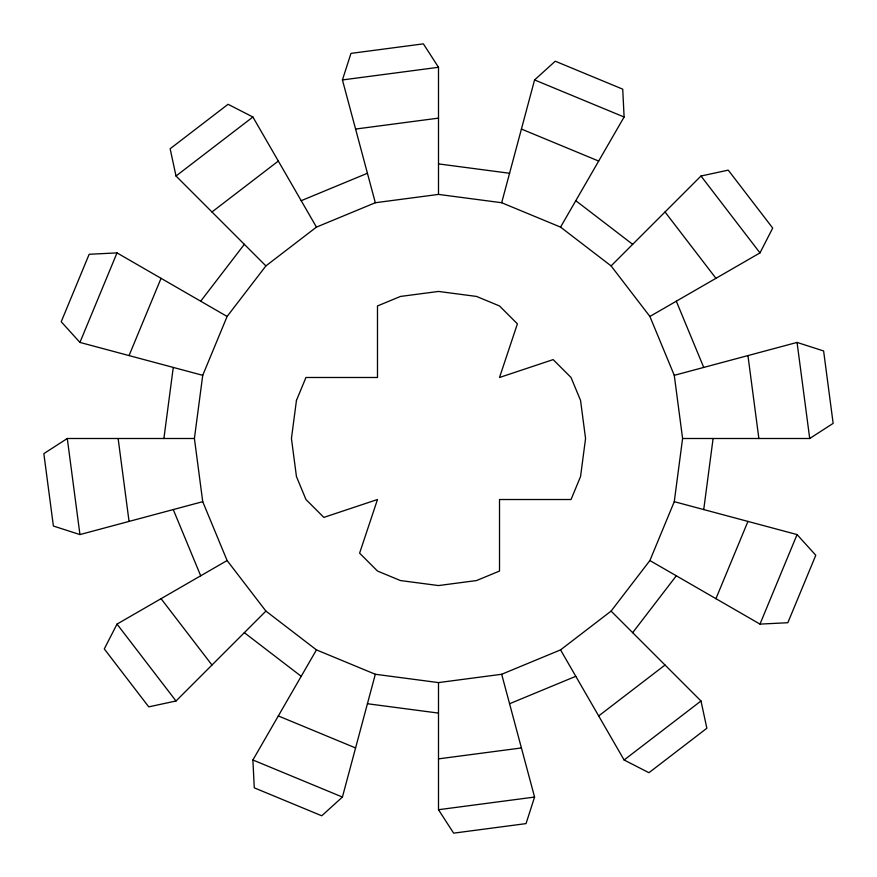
<?xml version="1.0" encoding="UTF-8"?>
<svg xmlns="http://www.w3.org/2000/svg" width="877" height="877" viewBox="0 0 877 877"><rect width="100%" height="100%" fill="white"/><g stroke="black" fill="none" stroke-linecap="round" stroke-linejoin="round"><path stroke-width="1.32" d="M163.9 438.5L173.262 367.43M194.409 438.5L202.73 375.323L227.11 316.454L265.906 265.906L316.454 227.11L375.323 202.73L438.5 194.409L501.677 202.73L560.546 227.11L611.094 265.906L649.89 316.454L674.27 375.323L682.591 438.5L674.27 501.677L649.89 560.546L611.094 611.094L560.546 649.89L501.677 674.27L438.5 682.591L375.323 674.27L316.454 649.89L265.906 611.094L227.11 560.546L202.73 501.677L194.409 438.5L67.288 438.5L43.85 453.628L53.387 526.036L79.939 534.575L202.73 501.677M703.738 509.57L713.1 438.5M316.454 649.89L252.894 759.986L254.275 787.842L321.749 815.785L342.425 797.061L375.323 674.27M501.677 202.73L534.575 79.939L555.251 61.215L622.725 89.158L624.106 117.014L560.546 227.11M375.323 202.73L342.425 79.939L350.964 53.387L423.372 43.85L438.5 67.288L438.5 194.409M501.677 674.27L534.575 797.061L526.036 823.613L453.628 833.15L438.5 809.712L438.5 682.591M202.73 375.323L79.939 342.425L117.014 252.894L227.11 316.454M129.051 355.58L161.061 278.316M715.939 598.684L747.949 521.42M649.89 560.546L759.986 624.106L797.061 534.575L674.27 501.677M227.11 560.546L117.014 624.106L104.286 648.925L148.75 706.862L176.014 700.986L265.906 611.094M649.89 316.454L759.986 252.894L772.714 228.075L728.25 170.138L700.986 176.014L611.094 265.906M200.69 301.206L244.332 244.332M632.668 632.668L676.31 575.794M265.906 265.906L176.014 176.014L252.894 117.014L316.454 227.11M211.971 211.971L278.316 161.061M598.684 715.939L665.029 665.029M560.546 649.89L624.106 759.986L700.986 700.986L611.094 611.094M682.591 438.5L809.712 438.5L833.15 423.372L823.613 350.964L797.061 342.425L674.27 375.323M301.206 200.69L367.43 173.262M509.57 703.738L575.794 676.31M342.425 79.939L438.5 67.288M355.58 129.051L438.5 118.132M438.5 758.868L521.42 747.949M438.5 809.712L534.575 797.061M117.014 252.894L89.158 254.275L61.215 321.749L79.939 342.425M759.986 624.106L787.842 622.725L815.785 555.251L797.061 534.575M438.5 163.9L509.57 173.262M367.43 703.738L438.5 713.1M534.575 79.939L624.106 117.014M521.42 129.051L598.684 161.061M278.316 715.939L355.58 747.949M252.894 759.986L342.425 797.061M252.894 117.014L228.075 104.286L170.138 148.75L176.014 176.014M624.106 759.986L648.925 772.714L706.862 728.25L700.986 700.986M575.794 200.69L632.668 244.332M244.332 632.668L301.206 676.31M700.986 176.014L759.986 252.894M665.029 211.971L715.939 278.316M161.061 598.684L211.971 665.029M117.014 624.106L176.014 700.986M676.31 301.206L703.738 367.43M173.262 509.57L200.69 575.794M797.061 342.425L809.712 438.5M747.949 355.58L758.868 438.5M118.132 438.5L129.051 521.42M67.288 438.5L79.939 534.575M296.448 400.438L291.438 438.5L296.448 476.562L305.963 499.517L323.843 517.397L377.483 499.517L359.603 553.157L377.483 571.037L400.438 580.552L438.5 585.562L476.562 580.552L499.517 571.037L499.517 499.517L571.037 499.517L580.552 476.562L585.562 438.5L580.552 400.438L571.037 377.483L553.157 359.603L499.517 377.483L517.397 323.843L499.517 305.963L476.562 296.448L438.5 291.438L400.438 296.448L377.483 305.963L377.483 377.483L305.963 377.483L296.448 400.438"/></g></svg>
